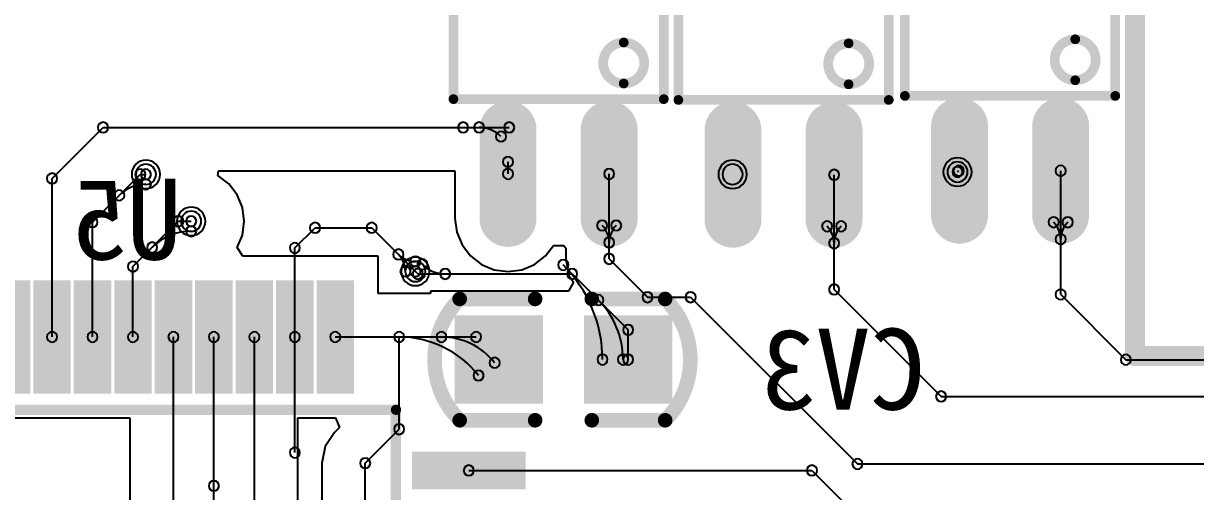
# Model space of a CAD drawing. Header units: inches. Extents: x 32166 to 66782, y 2386 to 7162.
# Drawn here: x 33496.3 to 33561.5, y 2927.3 to 2953.4 of the extents above; entities that cross this region are included whole.
import ezdxf

# ---------------------------------------------------------------- set-up
doc = ezdxf.new("R2010")
doc.units = ezdxf.units.IN
doc.header["$LTSCALE"] = 0.64311
doc.header["$MEASUREMENT"] = 0
for name, color, linetype in [('BOTTOMLAYER', 5, 'CONTINUOUS'), ('BOTTOMOVERLAY', 54, 'CONTINUOUS'), ('BOTTOMPASTE', 16, 'CONTINUOUS'), ('BOTTOMSOLDER', 6, 'CONTINUOUS'), ('MULTILAYER', 9, 'CONTINUOUS')]:
    doc.layers.add(name, color=color, linetype=linetype)
doc.styles.get("Standard").update_dxf_attribs({"font": 'txt', "width": 0.8})

msp = doc.modelspace()

# ---------------------------------------------------------------- linework, layer by layer
at = {"layer": 'BOTTOMLAYER'}
for p, q in [((33497.898, 2944.739), (33500.733, 2947.574)), ((33500.733, 2947.574), (33520.757, 2947.574)), ((33520.757, 2947.574), (33523.323, 2947.574)), ((33507.112, 2944.909), (33507.161, 2945.156)), ((33507.161, 2945.156), (33520.305, 2945.156)), ((33520.305, 2945.156), (33520.305, 2942.512)), ((33523.255, 2944.987), (33523.255, 2945.662)), ((33548.253, 2945.099), (33548.32, 2945.167)), ((33553.99, 2938.282), (33553.99, 2945.167)), ((33497.898, 2935.919), (33497.898, 2944.739)), ((33500.148, 2942.309), (33502.803, 2944.964)), ((33502.803, 2944.964), (33503.117, 2944.964)), ((33507.723, 2944.44), (33507.112, 2944.909)), ((33508.192, 2943.829), (33507.723, 2944.44)), ((33528.88, 2940.262), (33528.88, 2944.987)), ((33541.39, 2938.561), (33541.39, 2944.942)), ((33508.486, 2943.118), (33508.192, 2943.829)), ((33508.587, 2942.354), (33508.486, 2943.118)), ((33520.305, 2942.512), (33520.406, 2941.748)), ((33500.148, 2935.919), (33500.148, 2942.309)), ((33502.398, 2939.834), (33504.918, 2942.354)), ((33504.918, 2942.354), (33505.637, 2942.354)), ((33508.486, 2941.591), (33508.587, 2942.354)), ((33511.398, 2940.869), (33512.523, 2941.994)), ((33512.523, 2941.994), (33515.673, 2941.994)), ((33515.673, 2941.994), (33518.103, 2939.564)), ((33508.198, 2940.895), (33508.486, 2941.591)), ((33520.406, 2941.748), (33520.7, 2941.037)), ((33508.516, 2940.419), (33508.198, 2940.895)), ((33511.398, 2935.919), (33511.398, 2940.869)), ((33520.7, 2941.037), (33521.169, 2940.426)), ((33525.341, 2940.426), (33525.782, 2941)), ((33525.782, 2941), (33526.354, 2941)), ((33526.354, 2941), (33526.462, 2940.858)), ((33526.462, 2940.858), (33526.462, 2940.262)), ((33516.033, 2940.419), (33508.516, 2940.419)), ((33516.033, 2938.337), (33516.033, 2940.419)), ((33521.169, 2940.426), (33521.78, 2939.957)), ((33521.78, 2939.957), (33522.492, 2939.662)), ((33524.019, 2939.662), (33524.73, 2939.957)), ((33524.73, 2939.957), (33525.341, 2940.426)), ((33526.462, 2940.262), (33526.646, 2939.337)), ((33528.88, 2940.262), (33531.011, 2938.131)), ((33502.398, 2935.919), (33502.398, 2939.834)), ((33518.103, 2939.564), (33518.238, 2939.429)), ((33518.238, 2939.429), (33526.824, 2939.429)), ((33522.492, 2939.662), (33523.255, 2939.562)), ((33523.255, 2939.562), (33524.019, 2939.662)), ((33526.646, 2939.337), (33526.896, 2938.964)), ((33526.824, 2939.429), (33529.938, 2936.315)), ((33526.896, 2938.964), (33526.626, 2938.46)), ((33518.938, 2938.337), (33516.033, 2938.337)), ((33526.626, 2938.46), (33518.938, 2938.46)), ((33518.938, 2938.46), (33518.938, 2938.337)), ((33531.011, 2938.131), (33533.41, 2938.131)), ((33533.41, 2938.131), (33542.686, 2928.854)), ((33541.39, 2938.561), (33547.34, 2932.612)), ((33553.99, 2938.282), (33557.617, 2934.655)), ((33529.938, 2934.659), (33529.938, 2936.315)), ((33504.648, 2910.862), (33504.648, 2935.919)), ((33506.898, 2927.639), (33506.898, 2935.919)), ((33509.148, 2913.464), (33509.148, 2935.919)), ((33511.398, 2929.484), (33511.398, 2935.919)), ((33513.648, 2935.919), (33517.202, 2935.919)), ((33517.202, 2930.788), (33517.202, 2935.919)), ((33517.202, 2935.919), (33521.478, 2935.919)), ((33557.617, 2934.655), (33577.32, 2934.655)), ((33547.34, 2932.612), (33572.658, 2932.612)), ((33486.513, 2931.419), (33502.23, 2931.419)), ((33502.23, 2931.419), (33502.23, 2919.667)), ((33511.566, 2914.466), (33511.566, 2931.419)), ((33511.566, 2931.419), (33513.667, 2931.419)), ((33513.667, 2931.419), (33513.885, 2930.891)), ((33513.885, 2930.891), (33513.603, 2930.609)), ((33515.313, 2928.899), (33517.202, 2930.788)), ((33513.603, 2930.609), (33513.079, 2929.825)), ((33513.079, 2929.825), (33512.895, 2928.899)), ((33512.895, 2928.899), (33512.895, 2922.588)), ((33515.313, 2920.934), (33515.313, 2928.899)), ((33542.686, 2928.854), (33569.763, 2928.854)), ((33521.073, 2928.494), (33540.157, 2928.494)), ((33540.157, 2928.494), (33541.84, 2926.811)), ((33506.897, 2912.826), (33506.897, 2927.638))]:
    msp.add_line(p, q, dxfattribs=at)
at = {"layer": 'BOTTOMLAYER', "const_width": 2.25}
for points in [[(33523.255, 2947.462), (33523.255, 2942.512)], [(33528.88, 2947.462), (33528.88, 2942.512)], [(33535.765, 2947.417), (33535.765, 2942.467)], [(33541.39, 2947.417), (33541.39, 2942.467)], [(33548.365, 2947.642), (33548.365, 2942.692)], [(33553.99, 2947.642), (33553.99, 2942.692)]]:
    msp.add_lwpolyline(points, dxfattribs=at)
at = {"layer": 'BOTTOMLAYER', "const_width": 1.125}
for points in [[(33523.255, 2946.899, 1), (33523.255, 2948.024, 1)], [(33528.88, 2946.899, 1), (33528.88, 2948.024, 1)], [(33535.765, 2946.854, 1), (33535.765, 2947.979, 1)], [(33541.39, 2946.854, 1), (33541.39, 2947.979, 1)], [(33548.365, 2947.079, 1), (33548.365, 2948.204, 1)], [(33553.99, 2947.079, 1), (33553.99, 2948.204, 1)], [(33548.365, 2942.129, 1), (33548.365, 2943.254, 1)], [(33553.99, 2942.129, 1), (33553.99, 2943.254, 1)], [(33523.255, 2941.949, 1), (33523.255, 2943.074, 1)], [(33528.88, 2941.949, 1), (33528.88, 2943.074, 1)], [(33535.765, 2941.904, 1), (33535.765, 2943.029, 1)], [(33541.39, 2941.904, 1), (33541.39, 2943.029, 1)]]:
    msp.add_lwpolyline(points, format="xyb", close=True, dxfattribs=at)
at = {"layer": 'BOTTOMLAYER'}
for centre, radius, start, end in [((33500.733, 2947.574), 0.286, 0, 180), ((33500.733, 2947.574), 0.286, 0, 180), ((33520.757, 2947.574), 0.286, 0, 180), ((33520.757, 2947.574), 0.286, 0, 180), ((33521.647, 2947.574), 0.286, 0, 180), ((33521.647, 2947.574), 0.286, 0, 180), ((33521.647, 2947.574), 0.286, 0, 180), ((33523.323, 2947.574), 0.286, 0, 180), ((33500.733, 2947.574), 0.286, 180, 0), ((33500.733, 2947.574), 0.286, 180, 0), ((33520.757, 2947.574), 0.286, 180, 0), ((33520.757, 2947.574), 0.286, 180, 0), ((33521.647, 2947.574), 0.286, 180, 0), ((33521.647, 2947.574), 0.286, 180, 0), ((33521.647, 2947.574), 0.286, 180, 0), ((33521.647, 2945.854), 1.72, 44.99969, 89.99969), ((33521.647, 2945.854), 1.72, 44.99969, 89.99969), ((33521.647, 2945.854), 1.72, 44.99969, 89.99969), ((33522.864, 2947.07), 0.286, 0, 180), ((33522.864, 2947.07), 0.286, 0, 180), ((33522.864, 2947.07), 0.286, 0, 180), ((33522.864, 2947.07), 0.286, 180, 0), ((33522.864, 2947.07), 0.286, 180, 0), ((33522.864, 2947.07), 0.286, 180, 0), ((33523.323, 2947.574), 0.286, 180, 0), ((33523.255, 2945.662), 0.286, 0, 180), ((33502.803, 2944.964), 0.286, 0, 180), ((33502.803, 2944.964), 0.286, 0, 180), ((33503.117, 2944.964), 0.562, 0, 180), ((33503.117, 2944.964), 0.286, 0, 180), ((33523.255, 2945.662), 0.286, 180, 0), ((33523.255, 2944.987), 0.286, 0, 180), ((33528.88, 2944.987), 0.286, 0, 180), ((33535.744, 2944.965), 0.562, 0, 180), ((33541.39, 2944.942), 0.286, 0, 180), ((33548.253, 2945.099), 0.562, 0, 180), ((33548.253, 2945.099), 0.562, 180, 0), ((33548.253, 2945.099), 0.286, 0, 180), ((33548.253, 2945.099), 0.286, 180, 0), ((33548.32, 2945.167), 0.286, 0, 180), ((33548.32, 2945.167), 0.286, 180, 0), ((33553.99, 2945.167), 0.286, 0, 180), ((33553.99, 2945.167), 0.286, 180, 0), ((33497.898, 2944.739), 0.286, 0, 180), ((33497.898, 2944.739), 0.286, 0, 180), ((33497.898, 2944.739), 0.286, 180, 0), ((33497.898, 2944.739), 0.286, 180, 0), ((33502.803, 2944.964), 0.286, 180, 0), ((33502.803, 2944.964), 0.286, 180, 0), ((33503.117, 2944.964), 0.562, 180, 0), ((33503.117, 2944.964), 0.286, 180, 0), ((33503.117, 2944.411), 0.286, 0, 180), ((33503.117, 2944.411), 0.286, 0, 180), ((33503.117, 2944.411), 0.286, 0, 180), ((33523.255, 2944.987), 0.286, 180, 0), ((33528.88, 2944.987), 0.286, 180, 0), ((33535.744, 2944.965), 0.562, 180, 0), ((33541.39, 2944.942), 0.286, 180, 0), ((33501.636, 2943.797), 0.286, 0, 180), ((33501.636, 2943.797), 0.286, 0, 180), ((33501.636, 2943.797), 0.286, 0, 180), ((33501.636, 2943.797), 0.286, 180, 0), ((33501.636, 2943.797), 0.286, 180, 0), ((33501.636, 2943.797), 0.286, 180, 0), ((33503.117, 2942.316), 2.095, 90, 135), ((33503.117, 2942.316), 2.095, 90, 135), ((33503.117, 2942.316), 2.095, 90, 135), ((33503.117, 2944.411), 0.286, 180, 0), ((33503.117, 2944.411), 0.286, 180, 0), ((33503.117, 2944.411), 0.286, 180, 0), ((33500.148, 2942.309), 0.286, 0, 180), ((33500.148, 2942.309), 0.286, 0, 180), ((33504.918, 2942.354), 0.286, 0, 180), ((33504.918, 2942.354), 0.286, 0, 180), ((33505.637, 2942.354), 0.562, 0, 180), ((33505.637, 2942.354), 0.286, 0, 180), ((33553.599, 2942.3), 0.286, 0, 180), ((33553.599, 2942.3), 0.286, 0, 180), ((33553.599, 2942.3), 0.286, 0, 180), ((33554.382, 2942.3), 0.286, 0, 180), ((33554.382, 2942.3), 0.286, 0, 180), ((33554.382, 2942.3), 0.286, 0, 180), ((33500.148, 2942.309), 0.286, 180, 0), ((33500.148, 2942.309), 0.286, 180, 0), ((33504.918, 2942.354), 0.286, 180, 0), ((33504.918, 2942.354), 0.286, 180, 0), ((33505.637, 2942.354), 0.562, 180, 0), ((33505.637, 2942.354), 0.286, 180, 0), ((33505.637, 2941.801), 0.286, 0, 180), ((33505.637, 2941.801), 0.286, 0, 180), ((33505.637, 2941.801), 0.286, 0, 180), ((33512.523, 2941.994), 0.286, 0, 180), ((33512.523, 2941.994), 0.286, 0, 180), ((33512.523, 2941.994), 0.286, 180, 0), ((33512.523, 2941.994), 0.286, 180, 0), ((33515.673, 2941.994), 0.286, 0, 180), ((33515.673, 2941.994), 0.286, 0, 180), ((33515.673, 2941.994), 0.286, 180, 0), ((33515.673, 2941.994), 0.286, 180, 0), ((33528.489, 2942.12), 0.286, 0, 180), ((33528.489, 2942.12), 0.286, 0, 180), ((33528.489, 2942.12), 0.286, 0, 180), ((33528.489, 2942.12), 0.286, 180, 0), ((33528.489, 2942.12), 0.286, 180, 0), ((33528.489, 2942.12), 0.286, 180, 0), ((33527.544, 2941.176), 1.336, 0.00037, 45.00037), ((33527.544, 2941.176), 1.336, 0.00037, 45.00037), ((33527.544, 2941.176), 1.336, 0.00037, 45.00037), ((33530.217, 2941.176), 1.336, 134.99963, 179.99963), ((33530.217, 2941.176), 1.336, 134.99963, 179.99963), ((33530.217, 2941.176), 1.336, 134.99963, 179.99963), ((33529.272, 2942.12), 0.286, 0, 180), ((33529.272, 2942.12), 0.286, 0, 180), ((33529.272, 2942.12), 0.286, 0, 180), ((33529.272, 2942.12), 0.286, 180, 0), ((33529.272, 2942.12), 0.286, 180, 0), ((33529.272, 2942.12), 0.286, 180, 0), ((33540.999, 2942.075), 0.286, 0, 180), ((33540.999, 2942.075), 0.286, 0, 180), ((33540.999, 2942.075), 0.286, 0, 180), ((33540.999, 2942.075), 0.286, 180, 0), ((33540.999, 2942.075), 0.286, 180, 0), ((33540.999, 2942.075), 0.286, 180, 0), ((33540.054, 2941.131), 1.336, 0.00037, 45.00037), ((33540.054, 2941.131), 1.336, 0.00037, 45.00037), ((33540.054, 2941.131), 1.336, 0.00037, 45.00037), ((33542.727, 2941.131), 1.336, 134.99963, 179.99963), ((33542.727, 2941.131), 1.336, 134.99963, 179.99963), ((33542.727, 2941.131), 1.336, 134.99963, 179.99963), ((33541.782, 2942.075), 0.286, 0, 180), ((33541.782, 2942.075), 0.286, 0, 180), ((33541.782, 2942.075), 0.286, 0, 180), ((33541.782, 2942.075), 0.286, 180, 0), ((33541.782, 2942.075), 0.286, 180, 0), ((33541.782, 2942.075), 0.286, 180, 0), ((33553.599, 2942.3), 0.286, 180, 0), ((33553.599, 2942.3), 0.286, 180, 0), ((33553.599, 2942.3), 0.286, 180, 0), ((33552.654, 2941.356), 1.336, 0.00037, 45.00037), ((33552.654, 2941.356), 1.336, 0.00037, 45.00037), ((33552.654, 2941.356), 1.336, 0.00037, 45.00037), ((33555.327, 2941.356), 1.336, 134.99963, 179.99963), ((33555.327, 2941.356), 1.336, 134.99963, 179.99963), ((33555.327, 2941.356), 1.336, 134.99963, 179.99963), ((33554.382, 2942.3), 0.286, 180, 0), ((33554.382, 2942.3), 0.286, 180, 0), ((33554.382, 2942.3), 0.286, 180, 0), ((33503.464, 2940.901), 0.286, 0, 180), ((33503.464, 2940.901), 0.286, 0, 180), ((33503.464, 2940.901), 0.286, 0, 180), ((33505.637, 2938.728), 3.073, 90.00018, 135.00018), ((33505.637, 2938.728), 3.073, 90.00018, 135.00018), ((33505.637, 2938.728), 3.073, 90.00018, 135.00018), ((33505.637, 2941.801), 0.286, 180, 0), ((33505.637, 2941.801), 0.286, 180, 0), ((33505.637, 2941.801), 0.286, 180, 0), ((33528.88, 2941.176), 0.286, 0, 180), ((33528.88, 2941.176), 0.286, 0, 180), ((33528.88, 2941.176), 0.286, 0, 180), ((33528.88, 2941.176), 0.286, 0, 180), ((33528.88, 2941.176), 0.286, 0, 180), ((33528.88, 2941.176), 0.286, 0, 180), ((33528.88, 2941.176), 0.286, 180, 0), ((33528.88, 2941.176), 0.286, 180, 0), ((33528.88, 2941.176), 0.286, 180, 0), ((33528.88, 2941.176), 0.286, 180, 0), ((33528.88, 2941.176), 0.286, 180, 0), ((33528.88, 2941.176), 0.286, 180, 0), ((33541.39, 2941.131), 0.286, 0, 180), ((33541.39, 2941.131), 0.286, 0, 180), ((33541.39, 2941.131), 0.286, 0, 180), ((33541.39, 2941.131), 0.286, 0, 180), ((33541.39, 2941.131), 0.286, 0, 180), ((33541.39, 2941.131), 0.286, 0, 180), ((33553.99, 2941.356), 0.286, 0, 180), ((33553.99, 2941.356), 0.286, 0, 180), ((33553.99, 2941.356), 0.286, 0, 180), ((33553.99, 2941.356), 0.286, 0, 180), ((33553.99, 2941.356), 0.286, 0, 180), ((33553.99, 2941.356), 0.286, 0, 180), ((33553.99, 2941.356), 0.286, 180, 0), ((33553.99, 2941.356), 0.286, 180, 0), ((33553.99, 2941.356), 0.286, 180, 0), ((33553.99, 2941.356), 0.286, 180, 0), ((33553.99, 2941.356), 0.286, 180, 0), ((33553.99, 2941.356), 0.286, 180, 0), ((33503.464, 2940.901), 0.286, 180, 0), ((33503.464, 2940.901), 0.286, 180, 0), ((33503.464, 2940.901), 0.286, 180, 0), ((33511.398, 2940.869), 0.286, 0, 180), ((33511.398, 2940.869), 0.286, 0, 180), ((33511.398, 2940.869), 0.286, 180, 0), ((33511.398, 2940.869), 0.286, 180, 0), ((33517.158, 2940.509), 0.286, 0, 180), ((33517.158, 2940.509), 0.286, 0, 180), ((33517.158, 2940.509), 0.286, 0, 180), ((33517.158, 2940.509), 0.286, 0, 180), ((33528.88, 2940.262), 0.286, 0, 180), ((33528.88, 2940.262), 0.286, 0, 180), ((33541.39, 2941.131), 0.286, 180, 0), ((33541.39, 2941.131), 0.286, 180, 0), ((33541.39, 2941.131), 0.286, 180, 0), ((33541.39, 2941.131), 0.286, 180, 0), ((33541.39, 2941.131), 0.286, 180, 0), ((33541.39, 2941.131), 0.286, 180, 0), ((33502.398, 2939.834), 0.286, 0, 180), ((33502.398, 2939.834), 0.286, 0, 180), ((33517.158, 2940.509), 0.286, 180, 0), ((33517.158, 2940.509), 0.286, 180, 0), ((33517.158, 2940.509), 0.286, 180, 0), ((33517.158, 2940.509), 0.286, 180, 0), ((33518.103, 2941.454), 1.336, 224.99963, 269.99963), ((33516.213, 2939.564), 1.336, 0.00037, 45.00037), ((33518.103, 2941.454), 1.336, 224.99963, 269.99963), ((33516.213, 2939.564), 1.336, 0.00037, 45.00037), ((33518.103, 2939.564), 0.562, 0, 180), ((33518.103, 2940.118), 0.286, 0, 180), ((33518.103, 2940.118), 0.286, 0, 180), ((33518.103, 2940.118), 0.286, 180, 0), ((33518.103, 2940.118), 0.286, 180, 0), ((33518.494, 2939.956), 0.286, 0, 180), ((33518.494, 2939.956), 0.286, 0, 180), ((33518.494, 2939.956), 0.286, 180, 0), ((33518.494, 2939.956), 0.286, 180, 0), ((33519.765, 2941.226), 1.797, 224.99986, 269.99986), ((33519.765, 2941.226), 1.797, 224.99986, 269.99986), ((33526.328, 2939.925), 0.286, 0, 180), ((33526.328, 2939.925), 0.286, 0, 180), ((33526.328, 2939.925), 0.286, 180, 0), ((33526.328, 2939.925), 0.286, 180, 0), ((33521.062, 2934.659), 7.447, 0, 45), ((33521.062, 2934.659), 7.447, 0, 45), ((33528.88, 2940.262), 0.286, 180, 0), ((33528.88, 2940.262), 0.286, 180, 0), ((33502.398, 2939.834), 0.286, 180, 0), ((33502.398, 2939.834), 0.286, 180, 0), ((33517.549, 2939.564), 0.286, 0, 180), ((33517.549, 2939.564), 0.286, 0, 180), ((33517.549, 2939.564), 0.286, 180, 0), ((33517.549, 2939.564), 0.286, 180, 0), ((33518.103, 2939.564), 0.562, 180, 0), ((33518.103, 2939.564), 0.286, 0, 180), ((33518.103, 2939.564), 0.286, 0, 180), ((33518.103, 2939.564), 0.286, 180, 0), ((33518.103, 2939.564), 0.286, 180, 0), ((33518.238, 2939.429), 0.286, 0, 180), ((33518.238, 2939.429), 0.286, 0, 180), ((33518.238, 2939.429), 0.286, 180, 0), ((33518.238, 2939.429), 0.286, 180, 0), ((33519.765, 2939.429), 0.286, 0, 180), ((33519.765, 2939.429), 0.286, 0, 180), ((33519.765, 2939.429), 0.286, 180, 0), ((33519.765, 2939.429), 0.286, 180, 0), ((33526.824, 2939.429), 0.286, 0, 180), ((33526.824, 2939.429), 0.286, 0, 180), ((33526.824, 2939.429), 0.286, 180, 0), ((33526.824, 2939.429), 0.286, 180, 0), ((33541.39, 2938.561), 0.286, 0, 180), ((33541.39, 2938.561), 0.286, 0, 180), ((33553.99, 2938.282), 0.286, 0, 180), ((33553.99, 2938.282), 0.286, 0, 180), ((33528.279, 2937.974), 0.286, 0, 180), ((33528.279, 2937.974), 0.286, 0, 180), ((33528.279, 2937.974), 0.286, 180, 0), ((33528.279, 2937.974), 0.286, 180, 0), ((33524.965, 2934.659), 4.687, 359.9999, 44.9999), ((33524.965, 2934.659), 4.687, 359.9999, 44.9999), ((33531.011, 2938.131), 0.286, 0, 180), ((33531.011, 2938.131), 0.286, 0, 180), ((33531.011, 2938.131), 0.286, 180, 0), ((33531.011, 2938.131), 0.286, 180, 0), ((33533.41, 2938.131), 0.286, 0, 180), ((33533.41, 2938.131), 0.286, 0, 180), ((33533.41, 2938.131), 0.286, 180, 0), ((33533.41, 2938.131), 0.286, 180, 0), ((33541.39, 2938.561), 0.286, 180, 0), ((33541.39, 2938.561), 0.286, 180, 0), ((33553.99, 2938.282), 0.286, 180, 0), ((33553.99, 2938.282), 0.286, 180, 0), ((33497.898, 2935.919), 0.286, 0, 180), ((33500.148, 2935.919), 0.286, 0, 180), ((33502.398, 2935.919), 0.286, 0, 180), ((33504.648, 2935.919), 0.286, 0, 180), ((33506.898, 2935.919), 0.286, 0, 180), ((33509.148, 2935.919), 0.286, 0, 180), ((33511.398, 2935.919), 0.286, 0, 180), ((33511.398, 2935.919), 0.286, 0, 180), ((33513.648, 2935.919), 0.286, 0, 180), ((33517.202, 2935.919), 0.286, 0, 180), ((33517.202, 2935.919), 0.286, 0, 180), ((33517.202, 2935.919), 0.286, 0, 180), ((33517.202, 2935.919), 0.286, 0, 180), ((33517.202, 2935.919), 0.286, 0, 180), ((33517.202, 2935.919), 0.286, 0, 180), ((33519.555, 2935.919), 0.286, 0, 180), ((33519.555, 2935.919), 0.286, 0, 180), ((33519.555, 2935.919), 0.286, 0, 180), ((33521.478, 2935.919), 0.286, 0, 180), ((33529.938, 2936.315), 0.286, 0, 180), ((33529.938, 2936.315), 0.286, 0, 180), ((33529.938, 2936.315), 0.286, 180, 0), ((33529.938, 2936.315), 0.286, 180, 0), ((33497.898, 2935.919), 0.286, 180, 0), ((33500.148, 2935.919), 0.286, 180, 0), ((33502.398, 2935.919), 0.286, 180, 0), ((33504.648, 2935.919), 0.286, 180, 0), ((33506.898, 2935.919), 0.286, 180, 0), ((33509.148, 2935.919), 0.286, 180, 0), ((33511.398, 2935.919), 0.286, 180, 0), ((33511.398, 2935.919), 0.286, 180, 0), ((33513.648, 2935.919), 0.286, 180, 0), ((33517.202, 2935.919), 0.286, 180, 0), ((33517.202, 2935.919), 0.286, 180, 0), ((33517.202, 2935.919), 0.286, 180, 0), ((33517.202, 2935.919), 0.286, 180, 0), ((33517.202, 2935.919), 0.286, 180, 0), ((33517.202, 2935.919), 0.286, 180, 0), ((33517.202, 2930.305), 5.614, 38.18805, 90.00005), ((33517.202, 2930.305), 5.614, 38.18805, 90.00005), ((33517.202, 2930.305), 5.614, 38.18805, 90.00005), ((33519.555, 2935.919), 0.286, 180, 0), ((33519.555, 2935.919), 0.286, 180, 0), ((33519.555, 2935.919), 0.286, 180, 0), ((33519.555, 2932.156), 3.763, 38.18804, 90.00004), ((33519.555, 2932.156), 3.763, 38.18804, 90.00004), ((33519.555, 2932.156), 3.763, 38.18804, 90.00004), ((33521.478, 2935.919), 0.286, 180, 0), ((33522.513, 2934.483), 0.286, 0, 180), ((33522.513, 2934.483), 0.286, 0, 180), ((33522.513, 2934.483), 0.286, 0, 180), ((33528.509, 2934.659), 0.286, 0, 180), ((33528.509, 2934.659), 0.286, 0, 180), ((33528.509, 2934.659), 0.286, 180, 0), ((33528.509, 2934.659), 0.286, 180, 0), ((33529.652, 2934.659), 0.286, 0, 180), ((33529.652, 2934.659), 0.286, 0, 180), ((33529.652, 2934.659), 0.286, 180, 0), ((33529.652, 2934.659), 0.286, 180, 0), ((33529.938, 2934.659), 0.286, 0, 180), ((33529.938, 2934.659), 0.286, 180, 0), ((33557.617, 2934.655), 0.286, 0, 180), ((33557.617, 2934.655), 0.286, 0, 180), ((33557.617, 2934.655), 0.286, 180, 0), ((33557.617, 2934.655), 0.286, 180, 0), ((33521.615, 2933.776), 0.286, 0, 180), ((33521.615, 2933.776), 0.286, 0, 180), ((33521.615, 2933.776), 0.286, 0, 180), ((33522.513, 2934.483), 0.286, 180, 0), ((33522.513, 2934.483), 0.286, 180, 0), ((33522.513, 2934.483), 0.286, 180, 0), ((33521.615, 2933.776), 0.286, 180, 0), ((33521.615, 2933.776), 0.286, 180, 0), ((33521.615, 2933.776), 0.286, 180, 0), ((33547.34, 2932.612), 0.286, 0, 180), ((33547.34, 2932.612), 0.286, 0, 180), ((33547.34, 2932.612), 0.286, 180, 0), ((33547.34, 2932.612), 0.286, 180, 0), ((33517.202, 2930.788), 0.286, 0, 180), ((33517.202, 2930.788), 0.286, 0, 180), ((33517.202, 2930.788), 0.286, 180, 0), ((33517.202, 2930.788), 0.286, 180, 0), ((33511.398, 2929.484), 0.286, 0, 180), ((33511.398, 2929.484), 0.286, 180, 0), ((33515.313, 2928.899), 0.286, 0, 180), ((33515.313, 2928.899), 0.286, 0, 180), ((33515.313, 2928.899), 0.286, 180, 0), ((33515.313, 2928.899), 0.286, 180, 0), ((33542.686, 2928.854), 0.286, 0, 180), ((33542.686, 2928.854), 0.286, 0, 180), ((33542.686, 2928.854), 0.286, 180, 0), ((33542.686, 2928.854), 0.286, 180, 0), ((33521.073, 2928.494), 0.286, 0, 180), ((33521.073, 2928.494), 0.286, 180, 0), ((33540.157, 2928.494), 0.286, 0, 180), ((33540.157, 2928.494), 0.286, 0, 180), ((33540.157, 2928.494), 0.286, 180, 0), ((33540.157, 2928.494), 0.286, 180, 0), ((33506.897, 2927.638), 0.286, 0, 180), ((33506.897, 2927.638), 0.286, 180, 0), ((33506.898, 2927.639), 0.286, 0, 180), ((33506.898, 2927.639), 0.286, 180, 0)]:
    msp.add_arc(centre, radius, start, end, dxfattribs=at)
for points in [[(33497.313, 2933.219), (33498.483, 2933.219), (33497.313, 2938.619), (33498.483, 2938.619)], [(33499.563, 2933.219), (33500.733, 2933.219), (33499.563, 2938.619), (33500.733, 2938.619)], [(33501.813, 2933.219), (33502.983, 2933.219), (33501.813, 2938.619), (33502.983, 2938.619)], [(33504.063, 2933.219), (33505.233, 2933.219), (33504.063, 2938.619), (33505.233, 2938.619)], [(33506.313, 2933.219), (33507.483, 2933.219), (33506.313, 2938.619), (33507.483, 2938.619)], [(33508.563, 2933.219), (33509.733, 2933.219), (33508.563, 2938.619), (33509.733, 2938.619)], [(33510.813, 2933.219), (33511.983, 2933.219), (33510.813, 2938.619), (33511.983, 2938.619)], [(33513.063, 2933.219), (33514.233, 2933.219), (33513.063, 2938.619), (33514.233, 2938.619)], [(33524.738, 2936.66), (33520.738, 2936.66), (33524.738, 2932.659), (33520.738, 2932.659)], [(33531.938, 2936.66), (33527.938, 2936.66), (33531.938, 2932.659), (33527.938, 2932.659)], [(33518.373, 2929.079), (33518.373, 2927.909), (33523.773, 2929.079), (33523.773, 2927.909)]]:
    msp.add_solid(points, dxfattribs=at)
at = {"layer": 'BOTTOMOVERLAY'}
for points, const_width in [([(33558.123, 2934.861), (33558.123, 3065.361)], 1.125), ([(33520.218, 2968.949), (33520.218, 2949.149)], 0.539), ([(33531.918, 2968.949), (33531.918, 2949.149)], 0.539), ([(33545.328, 2949.329), (33545.328, 2969.129)], 0.539), ([(33557.028, 2949.329), (33557.028, 2969.129)], 0.539), ([(33532.728, 2949.104), (33532.728, 2968.904)], 0.539), ([(33544.428, 2949.104), (33544.428, 2968.904)], 0.539), ([(33531.918, 2949.149), (33520.218, 2949.149)], 0.539), ([(33532.728, 2949.104), (33544.428, 2949.104)], 0.539), ([(33545.328, 2949.329), (33557.028, 2949.329)], 0.539), ([(33524.763, 2938.034), (33520.566, 2938.034)], 0.81), ([(33531.996, 2938.034), (33527.913, 2938.034)], 0.81), ([(33558.123, 2934.861), (33616.623, 2934.861)], 1.125), ([(33485.523, 2931.869), (33517.023, 2931.869)], 0.572), ([(33517.023, 2900.369), (33517.023, 2931.869)], 0.572), ([(33524.763, 2931.284), (33520.566, 2931.284)], 0.81), ([(33531.996, 2931.284), (33527.913, 2931.284)], 0.81)]:
    msp.add_lwpolyline(points, dxfattribs=dict(at, const_width=const_width))
for points, const_width in [([(33529.689, 2952.298, 1), (33529.689, 2950.019, 1)], 0.539), ([(33529.689, 2952.163, 1), (33529.689, 2952.433, 1)], 0.27), ([(33542.199, 2952.253, 1), (33542.199, 2949.974, 1)], 0.539), ([(33542.199, 2952.118, 1), (33542.199, 2952.388, 1)], 0.27), ([(33554.799, 2952.478, 1), (33554.799, 2950.199, 1)], 0.539), ([(33554.799, 2952.343, 1), (33554.799, 2952.613, 1)], 0.27), ([(33554.799, 2950.064, 1), (33554.799, 2950.334, 1)], 0.27), ([(33529.689, 2949.884, 1), (33529.689, 2950.154, 1)], 0.27), ([(33542.199, 2949.839, 1), (33542.199, 2950.109, 1)], 0.27), ([(33520.218, 2949.014, 1), (33520.218, 2949.284, 1)], 0.27), ([(33520.218, 2949.014, 1), (33520.218, 2949.284, 1)], 0.27), ([(33531.918, 2949.014, 1), (33531.918, 2949.284, 1)], 0.27), ([(33531.918, 2949.014, 1), (33531.918, 2949.284, 1)], 0.27), ([(33532.728, 2948.969, 1), (33532.728, 2949.239, 1)], 0.27), ([(33532.728, 2948.969, 1), (33532.728, 2949.239, 1)], 0.27), ([(33544.428, 2948.969, 1), (33544.428, 2949.239, 1)], 0.27), ([(33544.428, 2948.969, 1), (33544.428, 2949.239, 1)], 0.27), ([(33545.328, 2949.194, 1), (33545.328, 2949.464, 1)], 0.27), ([(33545.328, 2949.194, 1), (33545.328, 2949.464, 1)], 0.27), ([(33557.028, 2949.194, 1), (33557.028, 2949.464, 1)], 0.27), ([(33557.028, 2949.194, 1), (33557.028, 2949.464, 1)], 0.27), ([(33520.566, 2938.237, 1), (33520.566, 2937.832, 1)], 0.405), ([(33520.566, 2938.237, 1), (33520.566, 2937.832, 1)], 0.405), ([(33524.763, 2938.237, 1), (33524.763, 2937.832, 1)], 0.405), ([(33527.913, 2938.237, 1), (33527.913, 2937.832, 1)], 0.405), ([(33531.996, 2938.237, 1), (33531.996, 2937.832, 1)], 0.405), ([(33531.996, 2938.237, 1), (33531.996, 2937.832, 1)], 0.405), ([(33558.404, 2934.861, 1), (33557.841, 2934.861, 1)], 0.562), ([(33558.404, 2934.861, 1), (33557.841, 2934.861, 1)], 0.562), ([(33516.88, 2931.869, 1), (33517.166, 2931.869, 1)], 0.286), ([(33516.88, 2931.869, 1), (33517.166, 2931.869, 1)], 0.286), ([(33520.566, 2931.487, 1), (33520.566, 2931.082, 1)], 0.405), ([(33520.566, 2931.487, 1), (33520.566, 2931.082, 1)], 0.405), ([(33524.763, 2931.487, 1), (33524.763, 2931.082, 1)], 0.405), ([(33527.913, 2931.487, 1), (33527.913, 2931.082, 1)], 0.405), ([(33531.996, 2931.487, 1), (33531.996, 2931.082, 1)], 0.405), ([(33531.996, 2931.487, 1), (33531.996, 2931.082, 1)], 0.405)]:
    msp.add_lwpolyline(points, format="xyb", close=True, dxfattribs=dict(at, const_width=const_width))
at = {"layer": 'BOTTOMOVERLAY', "const_width": 0.81}
for points in [[(33520.566, 2931.284, -0.414214), (33520.566, 2938.034)], [(33531.996, 2938.034, -0.414214), (33531.996, 2931.284)]]:
    msp.add_lwpolyline(points, format="xyb", dxfattribs=at)
at = {"layer": 'BOTTOMPASTE', "const_width": 2.25}
for points in [[(33523.255, 2947.462), (33523.255, 2942.512)], [(33528.88, 2947.462), (33528.88, 2942.512)], [(33535.765, 2947.417), (33535.765, 2942.467)], [(33541.39, 2947.417), (33541.39, 2942.467)], [(33548.365, 2947.642), (33548.365, 2942.692)], [(33553.99, 2947.642), (33553.99, 2942.692)]]:
    msp.add_lwpolyline(points, dxfattribs=at)
at = {"layer": 'BOTTOMPASTE', "const_width": 1.125}
for points in [[(33523.255, 2946.899, 1), (33523.255, 2948.024, 1)], [(33528.88, 2946.899, 1), (33528.88, 2948.024, 1)], [(33535.765, 2946.854, 1), (33535.765, 2947.979, 1)], [(33541.39, 2946.854, 1), (33541.39, 2947.979, 1)], [(33548.365, 2947.079, 1), (33548.365, 2948.204, 1)], [(33553.99, 2947.079, 1), (33553.99, 2948.204, 1)], [(33548.365, 2942.129, 1), (33548.365, 2943.254, 1)], [(33553.99, 2942.129, 1), (33553.99, 2943.254, 1)], [(33523.255, 2941.949, 1), (33523.255, 2943.074, 1)], [(33528.88, 2941.949, 1), (33528.88, 2943.074, 1)], [(33535.765, 2941.904, 1), (33535.765, 2943.029, 1)], [(33541.39, 2941.904, 1), (33541.39, 2943.029, 1)]]:
    msp.add_lwpolyline(points, format="xyb", close=True, dxfattribs=at)
at = {"layer": 'BOTTOMPASTE'}
for points in [[(33497.313, 2933.219), (33498.483, 2933.219), (33497.313, 2938.619), (33498.483, 2938.619)], [(33499.563, 2933.219), (33500.733, 2933.219), (33499.563, 2938.619), (33500.733, 2938.619)], [(33501.813, 2933.219), (33502.983, 2933.219), (33501.813, 2938.619), (33502.983, 2938.619)], [(33504.063, 2933.219), (33505.233, 2933.219), (33504.063, 2938.619), (33505.233, 2938.619)], [(33506.313, 2933.219), (33507.483, 2933.219), (33506.313, 2938.619), (33507.483, 2938.619)], [(33508.563, 2933.219), (33509.733, 2933.219), (33508.563, 2938.619), (33509.733, 2938.619)], [(33510.813, 2933.219), (33511.983, 2933.219), (33510.813, 2938.619), (33511.983, 2938.619)], [(33513.063, 2933.219), (33514.233, 2933.219), (33513.063, 2938.619), (33514.233, 2938.619)], [(33524.738, 2936.66), (33520.738, 2936.66), (33524.738, 2932.659), (33520.738, 2932.659)], [(33531.938, 2936.66), (33527.938, 2936.66), (33531.938, 2932.659), (33527.938, 2932.659)], [(33518.373, 2929.079), (33518.373, 2927.909), (33523.773, 2929.079), (33523.773, 2927.909)]]:
    msp.add_solid(points, dxfattribs=at)
at = {"layer": 'BOTTOMSOLDER', "const_width": 3.164}
for points in [[(33523.255, 2947.462), (33523.255, 2942.512)], [(33528.88, 2947.462), (33528.88, 2942.512)], [(33535.765, 2947.417), (33535.765, 2942.467)], [(33541.39, 2947.417), (33541.39, 2942.467)], [(33548.365, 2947.642), (33548.365, 2942.692)], [(33553.99, 2947.642), (33553.99, 2942.692)]]:
    msp.add_lwpolyline(points, dxfattribs=at)
at = {"layer": 'BOTTOMSOLDER', "const_width": 1.582}
for points in [[(33523.255, 2946.671, 1), (33523.255, 2948.253, 1)], [(33528.88, 2946.671, 1), (33528.88, 2948.253, 1)], [(33535.765, 2946.626, 1), (33535.765, 2948.208, 1)], [(33541.39, 2946.626, 1), (33541.39, 2948.208, 1)], [(33548.365, 2946.851, 1), (33548.365, 2948.433, 1)], [(33553.99, 2946.851, 1), (33553.99, 2948.433, 1)], [(33523.255, 2941.721, 1), (33523.255, 2943.303, 1)], [(33528.88, 2941.721, 1), (33528.88, 2943.303, 1)], [(33535.765, 2941.676, 1), (33535.765, 2943.258, 1)], [(33541.39, 2941.676, 1), (33541.39, 2943.258, 1)], [(33548.365, 2941.901, 1), (33548.365, 2943.483, 1)], [(33553.99, 2941.901, 1), (33553.99, 2943.483, 1)]]:
    msp.add_lwpolyline(points, format="xyb", close=True, dxfattribs=at)
at = {"layer": 'BOTTOMSOLDER'}
for centre, start, end in [((33503.117, 2944.964), 0, 180), ((33535.744, 2944.965), 0, 180), ((33548.253, 2945.099), 0, 180), ((33548.253, 2945.099), 180, 0), ((33503.117, 2944.964), 180, 0), ((33535.744, 2944.965), 180, 0), ((33505.637, 2942.354), 0, 180), ((33505.637, 2942.354), 180, 0), ((33518.103, 2939.564), 0, 180), ((33518.103, 2939.564), 180, 0)]:
    msp.add_arc(centre, 0.791, start, end, dxfattribs=at)
for points in [[(33494.606, 2932.762), (33496.69, 2932.762), (33494.606, 2939.077), (33496.69, 2939.077)], [(33496.856, 2932.762), (33498.94, 2932.762), (33496.856, 2939.077), (33498.94, 2939.077)], [(33499.106, 2932.762), (33501.19, 2932.762), (33499.106, 2939.077), (33501.19, 2939.077)], [(33501.356, 2932.762), (33503.44, 2932.762), (33501.356, 2939.077), (33503.44, 2939.077)], [(33503.606, 2932.762), (33505.69, 2932.762), (33503.606, 2939.077), (33505.69, 2939.077)], [(33505.856, 2932.762), (33507.94, 2932.762), (33505.856, 2939.077), (33507.94, 2939.077)], [(33508.106, 2932.762), (33510.19, 2932.762), (33508.106, 2939.077), (33510.19, 2939.077)], [(33510.356, 2932.762), (33512.44, 2932.762), (33510.356, 2939.077), (33512.44, 2939.077)], [(33512.606, 2932.762), (33514.69, 2932.762), (33512.606, 2939.077), (33514.69, 2939.077)], [(33525.195, 2937.117), (33520.28, 2937.117), (33525.195, 2932.202), (33520.28, 2932.202)], [(33532.395, 2937.117), (33527.48, 2937.117), (33532.395, 2932.202), (33527.48, 2932.202)], [(33517.916, 2929.537), (33517.916, 2927.452), (33524.23, 2929.537), (33524.23, 2927.452)]]:
    msp.add_solid(points, dxfattribs=at)
at = {"layer": 'MULTILAYER'}
for centre, start, end in [((33503.117, 2944.964), 0, 180), ((33535.744, 2944.965), 0, 180), ((33548.253, 2945.099), 0, 180), ((33548.253, 2945.099), 180, 0), ((33503.117, 2944.964), 180, 0), ((33535.744, 2944.965), 180, 0), ((33505.637, 2942.354), 0, 180), ((33505.637, 2942.354), 180, 0), ((33518.103, 2939.564), 0, 180), ((33518.103, 2939.564), 180, 0)]:
    msp.add_arc(centre, 0.562, start, end, dxfattribs=at)

# ---------------------------------------------------------------- texts
at = {"layer": 'BOTTOMOVERLAY', "text_generation_flag": 2}
for s, p in [('U5', (33505.117, 2940.221)), ('CV3', (33546.48, 2931.878))]:
    msp.add_text(s, height=4.5, rotation=360, dxfattribs=at).set_placement(p)

doc.saveas('drawing.dxf')
